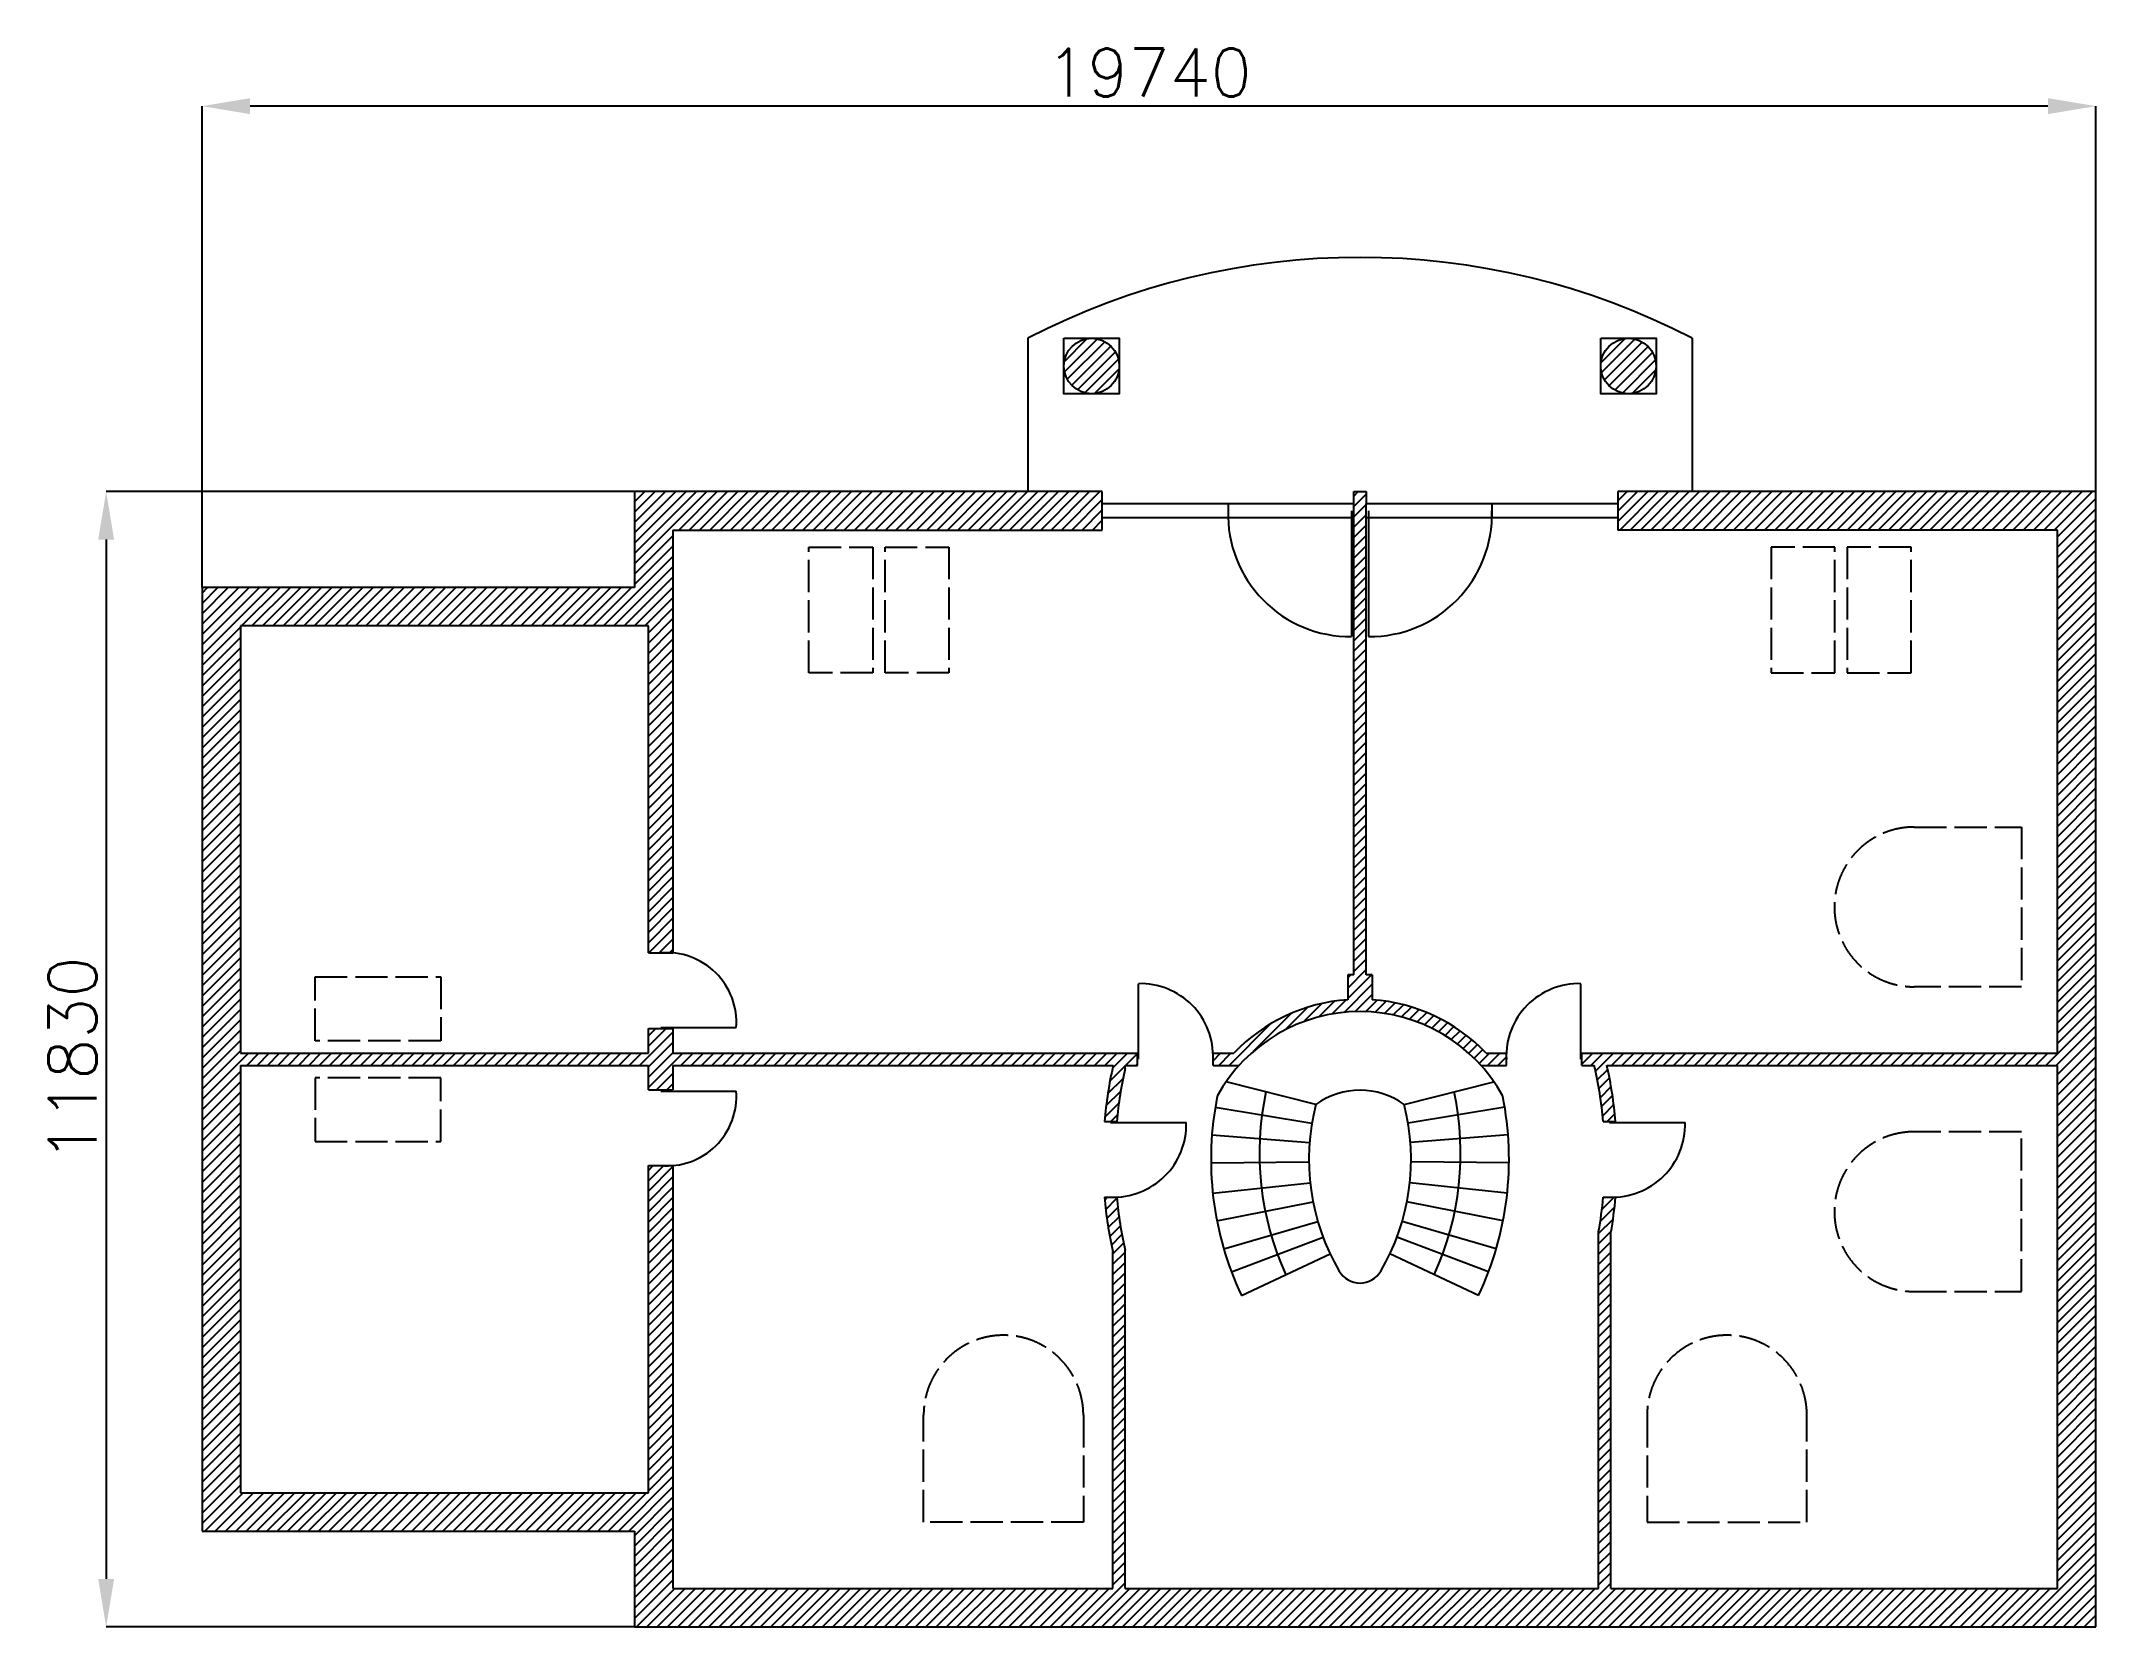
# Model space of a CAD drawing. Header units: millimetres. Extents: x -1678 to 19736, y 0 to 16529.
import ezdxf

# ---------------------------------------------------------------- set-up
doc = ezdxf.new("R2010")
doc.units = ezdxf.units.MM
doc.header["$LTSCALE"] = 28
doc.linetypes.add('ACAD_ISO02W100', pattern=[15, 12, -3])
for name, color, linetype in [('Kreskowanie piętro', 7, 'ACAD_ISO02W100'), ('Okna dachowe', 7, 'ACAD_ISO02W100'), ('Piętro', 250, 'Continuous'), ('Title Block', 7, 'Continuous')]:
    doc.layers.add(name, color=color, linetype=linetype)
doc.styles.get("Standard").update_dxf_attribs({"font": 'simplex.shx'})
doc.dimstyles.new('ISO-25', dxfattribs={"dimtxt": 2.5, "dimasz": 2.5, "dimexe": 1.25, "dimexo": 0.625, "dimtad": 1, "dimtxsty": 'Standard', "dimcen": 2.5, "dimadec": 0, "dimazin": 0, "dimtfac": 1, "dimtmove": 0, "dimatfit": 3, "dimfxl": 1, "dimarcsym": 0})

# ---------------------------------------------------------------- blocks, each defined once
blk = doc.blocks.new('*D5')
at = {"layer": 'Defpoints', "color": 0, "transparency": 16777216}
for p in [(0, 15851), (19736, 11833), (0, 10834)]:
    blk.add_point(p, dxfattribs=at)
at = {"layer": 'Title Block', "color": 0, "lineweight": -2, "transparency": 16777216}
for p, q in [((0, 10835), (0, 15852)), ((19736, 11834), (19736, 15852))]:
    blk.add_line(p, q, dxfattribs=at)
at = {"layer": 'Title Block', "color": 0, "lineweight": -3, "transparency": 16777216}
blk.add_line((19236, 15851), (500, 15851), dxfattribs=at)
at = {"layer": 'Title Block', "color": 0, "transparency": 16777216}
for points in [[(500, 15934), (500, 15768), (0, 15851)], [(19236, 15934), (19236, 15768), (19736, 15851)]]:
    blk.add_solid(points, dxfattribs=at)
at = {"layer": 'Title Block', "color": 0, "transparency": 16777216, "insert": (9868, 16201), "char_height": 500, "attachment_point": 5}
blk.add_mtext('19740', dxfattribs=at)
blk = doc.blocks.new('*D6')
at = {"layer": 'Defpoints', "color": 0, "transparency": 16777216}
for p in [(4507, 11833), (-1000, 0), (4507, 0)]:
    blk.add_point(p, dxfattribs=at)
at = {"layer": 'Title Block', "color": 0, "lineweight": -2, "transparency": 16777216}
for p, q in [((4506, 11833), (-1001, 11833)), ((4506, 0), (-1001, 0))]:
    blk.add_line(p, q, dxfattribs=at)
at = {"layer": 'Title Block', "color": 0, "lineweight": -3, "transparency": 16777216}
blk.add_line((-1000, 11333), (-1000, 500), dxfattribs=at)
at = {"layer": 'Title Block', "color": 0, "transparency": 16777216}
for points in [[(-1083, 11333), (-917, 11333), (-1000, 11833)], [(-1083, 500), (-917, 500), (-1000, 0)]]:
    blk.add_solid(points, dxfattribs=at)
at = {"layer": 'Title Block', "color": 0, "transparency": 16777216, "insert": (-1350, 5917), "char_height": 500, "attachment_point": 5, "rotation": 90}
blk.add_mtext('11830', dxfattribs=at)

msp = doc.modelspace()

# ---------------------------------------------------------------- hatches: boundary and pattern name
at = {"layer": 'Kreskowanie piętro'}
h = msp.add_hatch(dxfattribs=at)
h.set_pattern_fill('ANSI31', color=256, scale=24)
h.paths.add_polyline_path([(400, 10434), (4651, 10434), (4651, 7024.5), (4779, 7024.5, -0.044161956), (4907, 7024.5), (4907, 11433), (9381, 11433), (9381, 11833), (4507, 11833), (4507, 10834), (0, 10834), (0, 999), (4507, 999), (4507, 0), (19736, 0), (19736, 11833), (14753, 11833), (14753, 11433), (19336, 11433), (19336, 5980.5), (14379.913, 5980.5), (14379.913, 5852.5), (14507.913, 5852.5, -0.034223152), (14601.985, 5267.72), (14730.503, 5267.72, 0.033214244), (14639.21, 5852.5), (19336, 5852.5), (19336, 5161), (19336, 400), (14682, 400), (14682, 4109.642, 0.020931792), (14730.503, 4479.72, -0.021253898), (14666.244, 4479.72), (14601.985, 4479.72, -0.020909439), (14554, 4120.77), (14554, 400), (9619, 400), (9619, 3926.012, -0.032381838), (9532.015, 4479.72, -0.021253787), (9467.756, 4479.72), (9403.497, 4479.72, 0.032236717), (9491, 3911.943), (9491, 400), (4907, 400), (4907, 4808.5, -0.044162496), (4779, 4808.5), (4651, 4808.5), (4651, 1399), (400, 1399), (400, 5852.5), (4651, 5852.5), (4651, 5596.5), (4907, 5596.5), (4907, 5852.5), (9494.79, 5852.5, 0.033214244), (9403.497, 5267.72), (9532.015, 5267.72, -0.032381838), (9619, 5821.428), (9619, 5852.5), (9747, 5852.5), (9747, 5980.5), (4907, 5980.5), (4907, 6236.5), (4651, 6236.5), (4651, 5980.5), (400, 5980.5)])
h.paths.add_polyline_path([(12195, 6797.642), (12131, 6797.642), (12131, 11705), (12131, 11833), (12003, 11833), (12003, 11705), (12003, 6797.642), (11939, 6797.642), (11939, 6537.144, 0.186074869), (10751.035, 5980.5), (10535, 5980.5, -0.021164854), (10535, 5916.5), (10535, 5852.5), (10806.797, 5852.5, -0.445279082), (13327.203, 5852.5), (13591.913, 5852.5), (13591.913, 5916.5, -0.021165151), (13591.913, 5980.5), (13382.965, 5980.5, 0.186074869), (12195, 6537.144)], flags=17)
h.paths.add_polyline_path([(9558, 13142.5, 1), (8981, 13142.5, 1)])
h.paths.add_polyline_path([(15153, 13142.5, 1), (14576, 13142.5, 1)])

# ---------------------------------------------------------------- linework, layer by layer
at = {"layer": 'Okna dachowe'}
for p, q in [((17843, 8337), (18959, 8337)), ((18959, 8337), (18959, 6672)), ((18959, 6672), (17843, 6672)), ((18959, 5161), (17843, 5161)), ((18959, 3496), (18959, 5161)), ((17843, 3496), (18959, 3496)), ((7519, 1091.5), (7519, 2207.5)), ((9184, 2207.5), (9184, 1091.5)), ((15059, 2207.5), (15059, 1091.5)), ((16724, 1091.5), (16724, 2207.5)), ((9184, 1091.5), (7519, 1091.5)), ((15059, 1091.5), (16724, 1091.5))]:
    msp.add_line(p, q, dxfattribs=at)
for points in [[(6323, 11255), (6989, 11255), (6989, 9945), (6323, 9945)], [(7783, 11255), (7783, 9945), (7117, 9945), (7117, 11255)], [(16351, 11255), (16351, 9945), (17017, 9945), (17017, 11255)], [(17811, 11255), (17145, 11255), (17145, 9945), (17811, 9945)], [(1177, 6774.5), (2487, 6774.5), (2487, 6108.5), (1177, 6108.5)], [(1177, 5058.5), (2487, 5058.5), (2487, 5724.5), (1177, 5724.5)]]:
    msp.add_lwpolyline(points, close=True, dxfattribs=at)
for centre, start, end in [((17843, 7504.5), 90, 270), ((17843, 4328.5), 90, 270), ((8351.5, 2207.5), 0, 180), ((15891.5, 2207.5), 0, 180)]:
    msp.add_arc(centre, 832.5, start, end, dxfattribs=at)
at = {"layer": 'Piętro'}
for p, q in [((8604, 13431), (8604, 11833)), ((15530, 13431), (15530, 11833)), ((9381, 11833), (4507, 11833)), ((4507, 11833), (4507, 10834)), ((9381, 11433), (9381, 11833)), ((12003, 11705), (12003, 11833)), ((12003, 11833), (12131, 11833)), ((12131, 11833), (12131, 11705)), ((19736, 11833), (14753, 11833)), ((14753, 11833), (14753, 11433)), ((19736, 0), (19736, 11833)), ((12003, 11705), (9381, 11705)), ((10692, 11705), (10692, 11561)), ((11977.373, 11633), (11977.373, 10322)), ((12003, 6797.642), (12003, 11705)), ((14753, 11705), (12131, 11705)), ((12131, 6797.642), (12131, 11705)), ((12156.627, 11633), (12156.627, 10322)), ((13442, 11705), (13442, 11561)), ((4907, 11433), (4907, 7024.5)), ((4907, 11433), (9381, 11433)), ((12003, 11561), (9381, 11561)), ((14753, 11561), (12131, 11561)), ((19336, 11433), (14753, 11433)), ((19336, 5980.5), (19336, 11433)), ((4507, 10834), (0, 10834)), ((0, 10834), (0, 999)), ((400, 10434), (400, 5980.5)), ((4651, 10434), (400, 10434)), ((4651, 7024.5), (4651, 10434)), ((4651, 7024.5), (4907, 7024.5)), ((9757.755, 5916.5), (9757.755, 6704.5)), ((11939, 6797.642), (11939, 6537.144)), ((12003, 6797.642), (11939, 6797.642)), ((12195, 6797.642), (12131, 6797.642)), ((12195, 6797.642), (12195, 6537.144)), ((14368.774, 5916.5), (14368.774, 6704.5)), ((4651, 5980.5), (4651, 6236.5)), ((4651, 6236.5), (4907, 6236.5)), ((4779, 6247.204), (5567, 6247.204)), ((4907, 6236.5), (4907, 5980.5)), ((400, 5980.5), (4651, 5980.5)), ((400, 5852.5), (4651, 5852.5)), ((400, 5852.5), (400, 1399)), ((4651, 5596.5), (4651, 5852.5)), ((4907, 5980.5), (9747, 5980.5)), ((4907, 5852.5), (4907, 5596.5)), ((4907, 5852.5), (9494.79, 5852.5)), ((9619, 5821.428), (9619, 5852.5)), ((9619, 5852.5), (9747, 5852.5)), ((9747, 5852.5), (9747, 5980.5)), ((10535, 5852.5), (10535, 5980.5)), ((10535, 5980.5), (10751.035, 5980.5)), ((10535, 5852.5), (10806.797, 5852.5)), ((13327.203, 5852.5), (13591.913, 5852.5)), ((13382.965, 5980.5), (13591.913, 5980.5)), ((13591.913, 5852.5), (13591.913, 5980.5)), ((14379.913, 5852.5), (14379.913, 5980.5)), ((14379.913, 5980.5), (19336, 5980.5)), ((14379.913, 5852.5), (14507.913, 5852.5)), ((14639.21, 5852.5), (19336, 5852.5)), ((19336, 400), (19336, 5852.5)), ((4651, 5596.5), (4907, 5596.5)), ((4779, 5585.669), (5567, 5585.669)), ((11606.612, 5444.305), (10672.303, 5682.376)), ((12527.388, 5444.305), (13461.697, 5682.376)), ((10558.555, 5416.415), (11565.919, 5250.111)), ((13575.445, 5416.415), (12568.081, 5250.111)), ((9403.497, 5267.72), (9532.015, 5267.72)), ((9467.756, 5257.25), (10255.756, 5257.25)), ((14601.985, 5267.72), (14730.503, 5267.72)), ((14666.244, 5257.11), (15454.244, 5257.11)), ((10523.798, 5128.275), (11541.814, 5050.269)), ((13610.202, 5128.275), (12592.186, 5050.269)), ((4651, 1399), (4651, 4808.5)), ((4651, 4808.5), (4907, 4808.5)), ((4907, 4808.5), (4907, 400)), ((10514.262, 4836.949), (11535.2, 4848.217)), ((13619.738, 4836.949), (12598.8, 4848.217)), ((10532.662, 4522.131), (11547.962, 4629.872)), ((13601.338, 4522.131), (12586.038, 4629.872)), ((9403.497, 4479.72), (9532.015, 4479.72)), ((10576.114, 4233.674), (11578.098, 4429.81)), ((13557.886, 4233.674), (12555.902, 4429.81)), ((14601.985, 4479.72), (14730.503, 4479.72)), ((10647.332, 3940.815), (11627.492, 4226.695)), ((13486.668, 3940.815), (12506.508, 4226.695)), ((14554, 400), (14554, 4120.77)), ((14682, 400), (14682, 4109.642)), ((9491, 400), (9491, 3911.943)), ((9619, 400), (9619, 3926.012)), ((10726.847, 3702.117), (11682.64, 4061.144)), ((10832.268, 3452.749), (11755.756, 3888.192)), ((13301.732, 3452.749), (12378.244, 3888.192)), ((13407.153, 3702.117), (12451.36, 4061.144)), ((400, 1399), (4651, 1399)), ((0, 999), (4507, 999)), ((4507, 999), (4507, 0)), ((4907, 400), (9491, 400)), ((9619, 400), (14554, 400)), ((14682, 400), (19336, 400)), ((4507, 0), (19736, 0))]:
    msp.add_line(p, q, dxfattribs=at)
for points in [[(8981, 13431), (9558, 13431), (9558, 12854), (8981, 12854)], [(14576, 13431), (15153, 13431), (15153, 12854), (14576, 12854)]]:
    msp.add_lwpolyline(points, close=True, dxfattribs=at)
for centre in [(9269.5, 13142.5), (14864.5, 13142.5)]:
    msp.add_circle(centre, 288.5, dxfattribs=at)
for centre, radius, start, end in [((12067, 6748.516), 7526.484, 62.6058847, 117.3941153), ((11966.538, 11597), 1275.046, 178.3820802, 270.4868892), ((12167.462, 11597), 1275.046, 269.5131108, 1.6179198), ((4843, 6301.308), 726.019, 355.7262683, 95.0573014), ((9779.368, 5948.5), 756.309, 357.5750485, 91.6376261), ((14347.534, 5948.5), 756.298, 88.390721, 182.4249855), ((12067, 4718), 1823.642, 94.024855, 136.1878715), ((12067, 4718), 1823.642, 43.8121285, 85.975145), ((12067, 4718), 1695.642, 28.7133956, 151.2866044), ((13845.862, 4873.72), 4459.802, 167.3222657, 174.9316124), ((13845.862, 4873.72), 4331.802, 167.3626594, 174.7814376), ((10288.138, 4873.72), 4331.802, 5.2185624, 13.0588712), ((10288.138, 4873.72), 4459.802, 5.0683876, 12.6777343), ((4843, 5531.684), 726.01, 264.9426368, 4.2643797), ((14075.038, 4937.928), 3056.232, 167.9325204, 204.5012115), ((12067, 4811.017), 782.95, 53.9835716, 126.0164284), ((10058.962, 4937.928), 3056.232, 335.4987885, 12.0674796), ((13845.862, 4873.72), 3331.802, 168.5936934, 205.2448469), ((13845.862, 4873.72), 2310.802, 165.7046409, 210.3234576), ((10288.138, 4873.72), 2310.802, 329.6765424, 14.2953591), ((10288.138, 4873.72), 3331.802, 334.7551531, 11.4063066), ((9499.885, 5235.229), 756.191, 267.5648621, 1.6687895), ((14698.373, 5235.225), 756.187, 267.5648493, 1.6584601), ((13845.862, 4873.72), 4459.802, 185.0683876, 192.4539413), ((13845.862, 4873.72), 4331.802, 185.2185624, 192.6373406), ((10288.138, 4873.72), 4331.802, 349.9900455, 354.7814376), ((10288.138, 4873.72), 4459.802, 350.1350993, 354.9316124), ((12067, 3833.26), 250, 210.3234576, 329.6765424)]:
    msp.add_arc(centre, radius, start, end, dxfattribs=at)

# ---------------------------------------------------------------- dimensions: what is measured, and where the dimension line sits
at = {"layer": 'Title Block'}
dim = msp.add_linear_dim(base=(0, 15851), p1=(19736, 11833), p2=(0, 10834), dimstyle='ISO-25', override={"dimscale": 1, "dimtxt": 500, "dimasz": 500, "dimgap": 100, "dimlfac": 1, "dimrnd": 10, "dimlwd": 65533}, dxfattribs=at)
dim.commit()
dim.dimension.update_dxf_attribs({"geometry": '*D5', "text_midpoint": (9868, 16201)})
dim = msp.add_linear_dim(base=(-999.954, 0), p1=(4507, 11833), p2=(4507, 0), angle=90, dimstyle='ISO-25', override={"dimtxt": 500, "dimasz": 500, "dimgap": 100, "dimrnd": 10, "dimlwd": 65533}, dxfattribs=at)
dim.commit()
dim.dimension.update_dxf_attribs({"geometry": '*D6', "text_midpoint": (-1349.954, 5916.5)})

doc.saveas('drawing.dxf')
